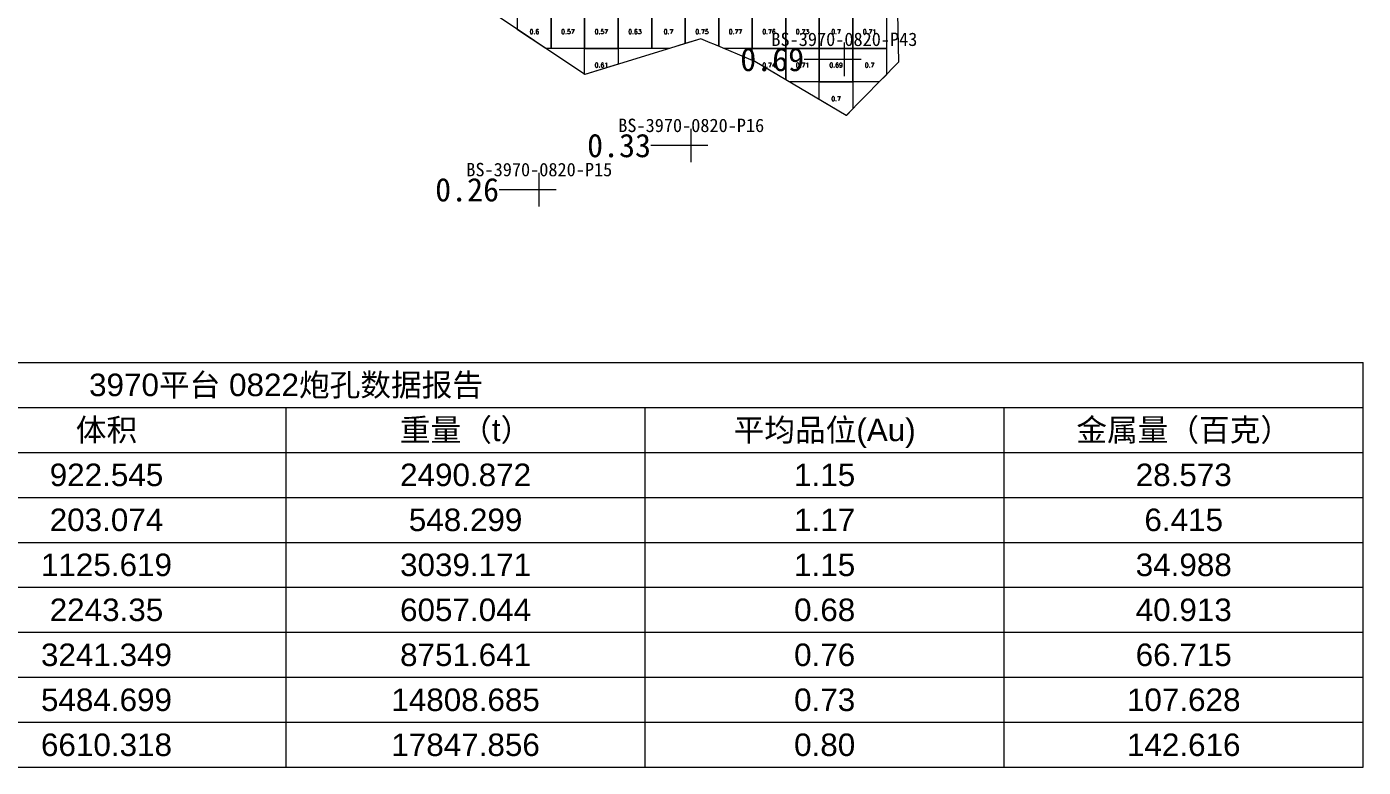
# Model space of a CAD drawing. Header units: inches. Extents: x 469961 to 470038, y 4349672 to 4349793.
# Drawn here: x 469985.81 to 470025.69, y 4349671.76 to 4349693.86 of the extents above; entities that cross this region are included whole.
import ezdxf
from ezdxf.enums import TextEntityAlignment as Align

# ---------------------------------------------------------------- set-up
doc = ezdxf.new("R2010")
doc.units = ezdxf.units.IN
doc.header["$MEASUREMENT"] = 0
for name, color, linetype, lineweight in [('0.500-1.000', 7, 'Continuous', 0), ('孔口文字', 7, 'Continuous', 0), ('点', 7, 'Continuous', 0), ('爆区方格网', 7, 'Continuous', 0), ('线条', 7, 'Continuous', 0), ('钻孔', 7, 'Continuous', 0)]:
    doc.layers.add(name, color=color, linetype=linetype, lineweight=lineweight)
doc.styles.add('3dmine_textStyle_1', font='txt.shx', dxfattribs={"height": 1, "bigfont": 'gbcbig.shx'})
doc.styles.add('3dmine_textStyle_2', font='arial.ttf', dxfattribs={"height": 1})
doc.styles.add('3dmine_textStyle_4', font='simsunb.ttf', dxfattribs={"height": 1})

msp = doc.modelspace()

# ---------------------------------------------------------------- hatches: boundary and pattern name
at = {"layer": '钻孔', "linetype": 'Continuous', "lineweight": 0, "true_color": 0x00ffff, "extrusion": (0, 1, 0)}
msp.add_hatch(color=4, dxfattribs=at).paths.add_polyline_path([(-470011.207, 3960.368), (-470010.207, 3960.368), (-470010.207, 3971.368), (-470011.207, 3971.368)], flags=0)
at = {"layer": '钻孔', "linetype": 'Continuous', "lineweight": 0, "true_color": 0x808080, "extrusion": (0, 1, 0)}
for points in [[(-470006.638, 3959.74), (-470005.638, 3959.74), (-470005.638, 3970.74), (-470006.638, 3970.74)], [(-470002.105, 3959.912), (-470001.105, 3959.912), (-470001.105, 3970.912), (-470002.105, 3970.912)]]:
    msp.add_hatch(color=8, dxfattribs=at).paths.add_polyline_path(points, flags=0)

# ---------------------------------------------------------------- linework, layer by layer
at = {"color": 7, "linetype": 'Continuous', "lineweight": 0, "elevation": 1985.923}
for points in [[(469961.414, 4349682.5), (469961.414, 4349683.842), (470025.687, 4349683.842)], [(469961.414, 4349671.764), (470025.687, 4349671.764), (470025.687, 4349683.842)], [(469982.838, 4349681.158), (469982.838, 4349682.5), (469993.551, 4349682.5)], [(469993.551, 4349681.158), (469993.551, 4349682.5), (470004.263, 4349682.5)], [(470004.263, 4349681.158), (470004.263, 4349682.5), (470014.975, 4349682.5)], [(470014.975, 4349681.158), (470014.975, 4349682.5), (470025.687, 4349682.5)], [(469982.838, 4349679.816), (469982.838, 4349681.158), (469993.551, 4349681.158)], [(469993.551, 4349679.816), (469993.551, 4349681.158), (470004.263, 4349681.158)], [(470004.263, 4349679.816), (470004.263, 4349681.158), (470014.975, 4349681.158)], [(470014.975, 4349679.816), (470014.975, 4349681.158), (470025.687, 4349681.158)], [(469982.838, 4349678.474), (469982.838, 4349679.816), (469993.551, 4349679.816)], [(469993.551, 4349678.474), (469993.551, 4349679.816), (470004.263, 4349679.816)], [(470004.263, 4349678.474), (470004.263, 4349679.816), (470014.975, 4349679.816)], [(470014.975, 4349678.474), (470014.975, 4349679.816), (470025.687, 4349679.816)], [(469982.838, 4349677.132), (469982.838, 4349678.474), (469993.551, 4349678.474)], [(469993.551, 4349677.132), (469993.551, 4349678.474), (470004.263, 4349678.474)], [(470004.263, 4349677.132), (470004.263, 4349678.474), (470014.975, 4349678.474)], [(470014.975, 4349677.132), (470014.975, 4349678.474), (470025.687, 4349678.474)], [(469982.838, 4349675.79), (469982.838, 4349677.132), (469993.551, 4349677.132)], [(469993.551, 4349675.79), (469993.551, 4349677.132), (470004.263, 4349677.132)], [(470004.263, 4349675.79), (470004.263, 4349677.132), (470014.975, 4349677.132)], [(470014.975, 4349675.79), (470014.975, 4349677.132), (470025.687, 4349677.132)], [(469982.838, 4349674.448), (469982.838, 4349675.79), (469993.551, 4349675.79)], [(469993.551, 4349674.448), (469993.551, 4349675.79), (470004.263, 4349675.79)], [(470004.263, 4349674.448), (470004.263, 4349675.79), (470014.975, 4349675.79)], [(470014.975, 4349674.448), (470014.975, 4349675.79), (470025.687, 4349675.79)], [(469982.838, 4349673.106), (469982.838, 4349674.448), (469993.551, 4349674.448)], [(469993.551, 4349673.106), (469993.551, 4349674.448), (470004.263, 4349674.448)], [(470004.263, 4349673.106), (470004.263, 4349674.448), (470014.975, 4349674.448)], [(470014.975, 4349673.106), (470014.975, 4349674.448), (470025.687, 4349674.448)], [(469982.838, 4349671.764), (469982.838, 4349673.106), (469993.551, 4349673.106)], [(469993.551, 4349671.764), (469993.551, 4349673.106), (470004.263, 4349673.106)], [(470004.263, 4349671.764), (470004.263, 4349673.106), (470014.975, 4349673.106)], [(470014.975, 4349671.764), (470014.975, 4349673.106), (470025.687, 4349673.106)]]:
    msp.add_lwpolyline(points, dxfattribs=at)
at = {"layer": '0.500-1.000', "color": 4, "linetype": 'Continuous', "lineweight": 0, "true_color": 0x00ffff}
msp.add_lwpolyline([(470011.748, 4349696.216), (470011.825, 4349692.798), (470010.265, 4349691.207), (470007.535, 4349692.818), (470006.317, 4349693.331), (470006.204, 4349693.378), (470005.924, 4349693.496), (470002.466, 4349692.429), (469999.458, 4349694.437)], dxfattribs=at)
at = {"layer": '点', "color": 138, "linetype": 'Continuous', "lineweight": 0, "true_color": 0x004c4c}
for points, elevation in [([(470010.207, 4349692.381), (470010.207, 4349693.381)], 3971.368), ([(470010.707, 4349692.881), (470009.707, 4349692.881)], 3971.368), ([(470005.638, 4349689.813), (470005.638, 4349690.813)], 3970.74), ([(470006.138, 4349690.313), (470005.138, 4349690.313)], 3970.74), ([(470001.105, 4349688.494), (470001.105, 4349689.494)], 3970.912), ([(470001.605, 4349688.994), (470000.605, 4349688.994)], 3970.912)]:
    msp.add_lwpolyline(points, dxfattribs=dict(at, elevation=elevation))
at = {"layer": '爆区方格网', "color": 4, "linetype": 'Continuous', "lineweight": 0, "true_color": 0x00ffff, "elevation": 3970.36}
for points in [[(470001.459, 4349693.208), (470001.298, 4349693.208), (470000.459, 4349693.768), (470000.459, 4349694.208), (470001.459, 4349694.208), (470001.459, 4349693.208)], [(470002.459, 4349693.208), (470001.459, 4349693.208), (470001.459, 4349694.208), (470002.459, 4349694.208), (470002.459, 4349693.208)], [(470003.459, 4349693.208), (470002.459, 4349693.208), (470002.459, 4349694.208), (470003.459, 4349694.208), (470003.459, 4349693.208)], [(470004.459, 4349693.208), (470003.459, 4349693.208), (470003.459, 4349694.208), (470004.459, 4349694.208), (470004.459, 4349693.208)], [(470005.459, 4349693.353), (470004.991, 4349693.208), (470004.459, 4349693.208), (470004.459, 4349694.208), (470005.459, 4349694.208), (470005.459, 4349693.353)], [(470006.459, 4349693.271), (470006.317, 4349693.331), (470006.204, 4349693.378), (470005.924, 4349693.496), (470005.459, 4349693.353), (470005.459, 4349694.208), (470006.459, 4349694.208), (470006.459, 4349693.271)], [(470007.459, 4349693.208), (470006.609, 4349693.208), (470006.459, 4349693.271), (470006.459, 4349694.208), (470007.459, 4349694.208), (470007.459, 4349693.208)], [(470008.459, 4349693.208), (470007.459, 4349693.208), (470007.459, 4349694.208), (470008.459, 4349694.208), (470008.459, 4349693.208)], [(470009.459, 4349693.208), (470008.459, 4349693.208), (470008.459, 4349694.208), (470009.459, 4349694.208), (470009.459, 4349693.208)], [(470010.459, 4349693.208), (470009.459, 4349693.208), (470009.459, 4349694.208), (470010.459, 4349694.208), (470010.459, 4349693.208)], [(470011.459, 4349693.208), (470010.459, 4349693.208), (470010.459, 4349694.208), (470011.459, 4349694.208), (470011.459, 4349693.208)], [(470003.459, 4349692.735), (470002.466, 4349692.429), (470002.459, 4349692.433), (470002.459, 4349693.208), (470003.459, 4349693.208), (470003.459, 4349692.735)], [(470008.459, 4349692.273), (470007.535, 4349692.818), (470007.459, 4349692.85), (470007.459, 4349693.208), (470008.459, 4349693.208), (470008.459, 4349692.273)], [(470009.459, 4349692.208), (470008.569, 4349692.208), (470008.459, 4349692.273), (470008.459, 4349693.208), (470009.459, 4349693.208), (470009.459, 4349692.208)], [(470010.459, 4349692.208), (470009.459, 4349692.208), (470009.459, 4349693.208), (470010.459, 4349693.208), (470010.459, 4349692.208)], [(470011.459, 4349692.425), (470011.246, 4349692.208), (470010.459, 4349692.208), (470010.459, 4349693.208), (470011.459, 4349693.208), (470011.459, 4349692.425)], [(470010.459, 4349691.405), (470010.266, 4349691.208), (470010.263, 4349691.208), (470009.459, 4349691.683), (470009.459, 4349692.208), (470010.459, 4349692.208), (470010.459, 4349691.405)]]:
    msp.add_lwpolyline(points, dxfattribs=at)
at = {"layer": '线条', "color": 138, "linetype": 'Continuous', "lineweight": 0, "true_color": 0x004c4c}
for points, elevation in [([(470010.207, 4349692.881), (470010.207, 4349692.881), (470010.207, 4349692.881)], 3971.368), ([(470005.638, 4349690.313), (470005.638, 4349690.313), (470005.638, 4349690.313)], 3970.74), ([(470001.105, 4349688.994), (470001.105, 4349688.994), (470001.105, 4349688.994)], 3970.912)]:
    msp.add_lwpolyline(points, dxfattribs=dict(at, elevation=elevation))
at = {"layer": '钻孔', "color": 4, "linetype": 'Continuous', "lineweight": 0, "true_color": 0x00ffff}
for elevation in [3971.368, 3960.368]:
    msp.add_lwpolyline([(470010.207, 4349692.881), (470009.007, 4349692.881)], dxfattribs=dict(at, elevation=elevation))
at = {"layer": '钻孔', "color": 8, "linetype": 'Continuous', "lineweight": 0, "true_color": 0x808080}
for points, elevation in [([(470005.638, 4349690.313), (470004.438, 4349690.313)], 3970.74), ([(470005.638, 4349690.313), (470004.438, 4349690.313)], 3959.74), ([(470001.105, 4349688.994), (469999.905, 4349688.994)], 3970.912), ([(470001.105, 4349688.994), (469999.905, 4349688.994)], 3959.912)]:
    msp.add_lwpolyline(points, dxfattribs=dict(at, elevation=elevation))

# ---------------------------------------------------------------- texts
at = {"color": 4, "linetype": 'Continuous', "lineweight": 0, "true_color": 0x00ffff, "style": '3dmine_textStyle_1'}
for s, p in [('0.6', (470000.959, 4349693.708, 3970.36)), ('0.57', (470001.959, 4349693.708, 3970.36)), ('0.57', (470002.959, 4349693.708, 3970.36)), ('0.63', (470003.959, 4349693.708, 3970.36)), ('0.7', (470004.959, 4349693.708, 3970.36)), ('0.75', (470005.959, 4349693.708, 3970.36)), ('0.77', (470006.959, 4349693.708, 3970.36)), ('0.76', (470007.959, 4349693.708, 3970.36)), ('0.73', (470008.959, 4349693.708, 3970.36)), ('0.7', (470009.959, 4349693.708, 3970.36)), ('0.71', (470010.959, 4349693.708, 3970.36)), ('0.61', (470002.959, 4349692.708, 3970.36)), ('0.74', (470007.959, 4349692.708, 3970.36)), ('0.71', (470008.959, 4349692.708, 3970.36)), ('0.69', (470009.959, 4349692.708, 3970.36)), ('0.7', (470010.959, 4349692.708, 3970.36)), ('0.7', (470009.959, 4349691.708, 3970.36))]:
    msp.add_text(s, height=0.1333, dxfattribs=at).set_placement(p, align=Align.MIDDLE_CENTER)
at = {"color": 7, "linetype": 'Continuous', "lineweight": 0, "style": '3dmine_textStyle_2'}
for s, height, p in [('3970平台 0822炮孔数据报告', 0.67101, (469993.551, 4349683.171, 1985.923)), ('体积', 0.671, (469988.194, 4349681.829, 1985.923)), ('重量（t）', 0.671, (469998.907, 4349681.829, 1985.923)), ('平均品位(Au)', 0.671, (470009.619, 4349681.829, 1985.923)), ('金属量（百克）', 0.671, (470020.331, 4349681.829, 1985.923)), ('922.545', 0.671, (469988.194, 4349680.487, 1985.923)), ('2490.872', 0.671, (469998.907, 4349680.487, 1985.923)), ('1.15', 0.671, (470009.619, 4349680.487, 1985.923)), ('28.573', 0.671, (470020.331, 4349680.487, 1985.923)), ('203.074', 0.671, (469988.194, 4349679.145, 1985.923)), ('548.299', 0.671, (469998.907, 4349679.145, 1985.923)), ('1.17', 0.671, (470009.619, 4349679.145, 1985.923)), ('6.415', 0.671, (470020.331, 4349679.145, 1985.923)), ('1125.619', 0.671, (469988.194, 4349677.803, 1985.923)), ('3039.171', 0.671, (469998.907, 4349677.803, 1985.923)), ('1.15', 0.671, (470009.619, 4349677.803, 1985.923)), ('34.988', 0.671, (470020.331, 4349677.803, 1985.923)), ('2243.35', 0.671, (469988.194, 4349676.461, 1985.923)), ('6057.044', 0.671, (469998.907, 4349676.461, 1985.923)), ('0.68', 0.671, (470009.619, 4349676.461, 1985.923)), ('40.913', 0.671, (470020.331, 4349676.461, 1985.923)), ('3241.349', 0.671, (469988.194, 4349675.119, 1985.923)), ('8751.641', 0.671, (469998.907, 4349675.119, 1985.923)), ('0.76', 0.671, (470009.619, 4349675.119, 1985.923)), ('66.715', 0.671, (470020.331, 4349675.119, 1985.923)), ('5484.699', 0.671, (469988.194, 4349673.777, 1985.923)), ('14808.685', 0.671, (469998.907, 4349673.777, 1985.923)), ('0.73', 0.671, (470009.619, 4349673.777, 1985.923)), ('107.628', 0.671, (470020.331, 4349673.777, 1985.923)), ('6610.318', 0.671, (469988.194, 4349672.435, 1985.923)), ('17847.856', 0.671, (469998.907, 4349672.435, 1985.923)), ('0.80', 0.671, (470009.619, 4349672.435, 1985.923)), ('142.616', 0.671, (470020.331, 4349672.435, 1985.923))]:
    msp.add_text(s, height=height, dxfattribs=at).set_placement(p, align=Align.MIDDLE_CENTER)
at = {"layer": '孔口文字', "color": 138, "linetype": 'Continuous', "lineweight": 0, "true_color": 0x004c4c, "style": '3dmine_textStyle_4'}
for s, p in [('BS-3970-0820-P43', (470010.207, 4349693.281, 3971.368)), ('BS-3970-0820-P16', (470005.638, 4349690.713, 3970.74)), ('BS-3970-0820-P15', (470001.105, 4349689.394, 3970.912))]:
    msp.add_text(s, height=0.4, dxfattribs=at).set_placement(p, align=Align.CENTER)
at = {"layer": '钻孔', "color": 4, "linetype": 'Continuous', "lineweight": 0, "true_color": 0x00ffff, "style": '3dmine_textStyle_4'}
msp.add_text('0.69', height=0.7, dxfattribs=at).set_placement((470009.007, 4349692.881, 3971.368), align=Align.MIDDLE_RIGHT)
at = {"layer": '钻孔', "color": 8, "linetype": 'Continuous', "lineweight": 0, "true_color": 0x808080, "style": '3dmine_textStyle_4'}
for s, p in [('0.33', (470004.438, 4349690.313, 3970.74)), ('0.26', (469999.905, 4349688.994, 3970.912))]:
    msp.add_text(s, height=0.7, dxfattribs=at).set_placement(p, align=Align.MIDDLE_RIGHT)

doc.saveas('drawing.dxf')
